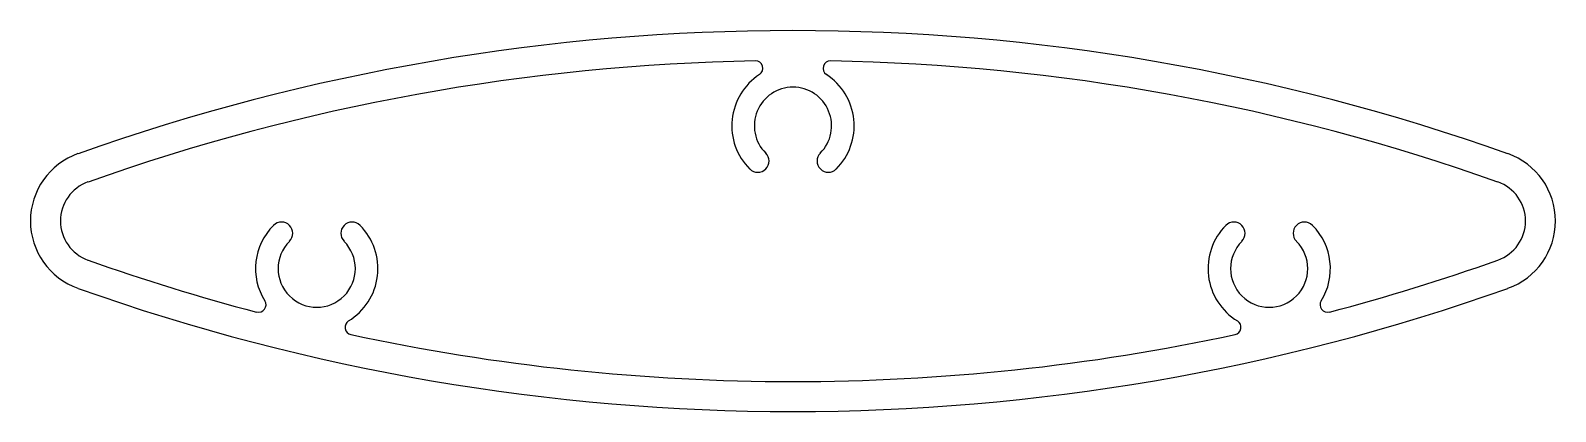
# Model space of a CAD drawing. Extents: x -52 to 50, y 17 to 43.
import ezdxf

# ---------------------------------------------------------------- set-up
doc = ezdxf.new("R2010")
doc.units = 0
doc.layers.get('0').update_dxf_attribs({"linetype": 'CONTINUOUS'})

msp = doc.modelspace()

# ---------------------------------------------------------------- linework, layer by layer
for centre, radius, start, end in [((-0.97, -101.23), 143.89, 70.4515, 109.5485), ((-0.97, -101.23), 141.87, 91.0259, 109.5485), ((-3.5, 40.12), 0.505, 303.2145, 91.0259), ((1.56, 40.12), 0.505, 88.9741, 236.7855), ((-0.97, -101.23), 141.87, 70.4515, 88.9741), ((-0.97, 36.25), 4.12, 123.2145, 225), ((-0.97, 36.25), 4.12, 315, 56.7855), ((-0.97, 36.25), 2.6, 315, 225), ((-47.51, 29.84), 4.81, 109.5485, 250.4515), ((-3.34, 33.88), 0.758, 225, 45), ((1.41, 33.88), 0.758, 135, 315), ((45.57, 29.84), 4.81, 289.5485, 70.4515), ((-47.51, 29.84), 2.79, 109.5485, 250.4515), ((45.57, 29.84), 2.79, 289.5485, 70.4515), ((-33.04, 26.63), 4.12, 135, 211.8188), ((-35.41, 29.01), 0.757, 315, 135), ((-30.66, 29.01), 0.757, 45, 225), ((-33.04, 26.63), 4.12, 301.317, 45), ((31.1, 26.63), 4.12, 135, 238.683), ((28.72, 29.01), 0.758, 315, 135), ((33.47, 29.01), 0.758, 45, 225), ((31.1, 26.63), 4.12, 328.1812, 45), ((-33.04, 26.63), 2.6, 135, 45), ((31.1, 26.63), 2.6, 135, 45), ((-0.97, 160.9), 141.87, 250.4515, 255.2493), ((-0.97, 160.9), 141.87, 284.7507, 289.5485), ((-0.97, 160.9), 143.89, 250.4515, 289.5485), ((-36.96, 24.2), 0.505, 255.2493, 31.8188), ((35.03, 24.2), 0.505, 148.1812, 284.7507), ((-30.63, 22.68), 0.505, 121.317, 257.8865), ((28.7, 22.68), 0.505, 282.1135, 58.683), ((-0.97, 160.9), 141.87, 257.8865, 282.1135)]:
    msp.add_arc(centre, radius, start, end)

doc.saveas('drawing.dxf')
